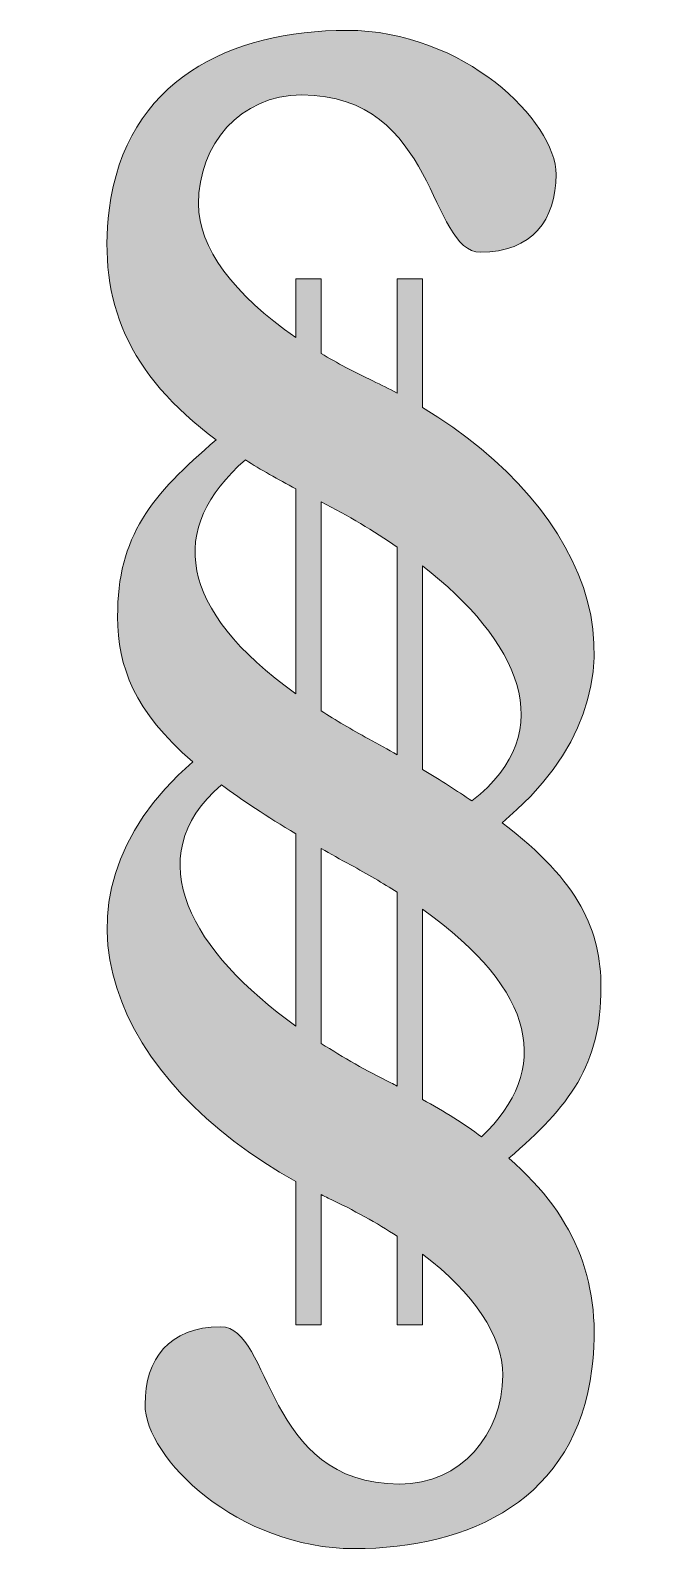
# Model space of a CAD drawing. Header units: inches. Extents: x 41.1 to 59.4, y -71.8 to -28.4.
import ezdxf

# ---------------------------------------------------------------- set-up
doc = ezdxf.new("R2010")
doc.units = ezdxf.units.IN
doc.header["$MEASUREMENT"] = 0
doc.layers.add('Layer 1', color=7, linetype='Continuous')

msp = doc.modelspace()

# ---------------------------------------------------------------- hatches: boundary and pattern name
at = {"layer": 'Layer 1', "true_color": 0x231f20}
h = msp.add_hatch(color=250, dxfattribs=at)
h.dxf.hatch_style = 2
edge = h.paths.add_edge_path()
edge.add_spline(control_points=[(54.823, -60.605), (56.557, -59.115), (57.462, -57.941), (57.457, -55.719), (57.455, -54.1), (56.867, -52.721), (54.632, -51.014), (59.363, -47.07), (57.168, -42.047), (52.354, -39.145), (52.354, -39.145), (52.354, -35.473), (52.354, -35.473), (52.354, -35.473), (51.633, -35.473), (51.633, -35.473), (51.633, -35.473), (51.633, -38.737), (51.633, -38.737), (51.405, -38.615), (51.173, -38.497), (50.935, -38.385), (50.403, -38.135), (49.913, -37.874), (49.459, -37.603), (49.459, -37.603), (49.459, -35.473), (49.459, -35.473), (49.459, -35.473), (48.738, -35.473), (48.738, -35.473), (48.738, -35.473), (48.738, -37.145), (48.738, -37.145), (46.952, -35.926), (45.949, -34.571), (45.949, -33.328), (45.949, -31.641), (47.138, -30.213), (48.903, -30.213), (52.776, -30.213), (52.535, -34.706), (54.012, -34.706), (55.489, -34.706), (56.174, -33.783), (56.174, -32.491), (56.174, -30.952), (53.52, -28.367), (50.196, -28.367), (46.872, -28.367), (43.857, -29.785), (43.398, -33.503), (43.078, -36.101), (43.927, -38.196), (46.459, -40.072), (44.601, -41.645), (43.631, -42.823), (43.639, -45.127), (43.644, -46.567), (44.109, -47.817), (45.788, -49.275), (41.144, -53.328), (43.65, -58.461), (48.738, -61.273), (48.738, -61.273), (48.738, -65.365), (48.738, -65.365), (48.738, -65.365), (49.459, -65.365), (49.459, -65.365), (49.459, -65.365), (49.459, -61.646), (49.459, -61.646), (49.527, -61.68), (49.593, -61.714), (49.662, -61.747), (50.393, -62.09), (51.05, -62.456), (51.633, -62.837), (51.633, -62.837), (51.633, -65.365), (51.633, -65.365), (51.633, -65.365), (52.354, -65.365), (52.354, -65.365), (52.354, -65.365), (52.354, -63.345), (52.354, -63.345), (53.828, -64.467), (54.647, -65.681), (54.647, -66.805), (54.647, -68.492), (53.458, -69.919), (51.694, -69.919), (47.821, -69.919), (48.062, -65.425), (46.585, -65.425), (45.107, -65.425), (44.423, -66.348), (44.423, -67.641), (44.423, -69.179), (47.077, -71.764), (50.401, -71.764), (53.724, -71.764), (56.74, -70.347), (57.198, -66.629), (57.488, -64.28), (56.823, -62.342), (54.823, -60.605)], knot_values=[0, 0, 0, 0, 1, 1, 1, 2, 2, 2, 3, 3, 3, 4, 4, 4, 5, 5, 5, 6, 6, 6, 7, 7, 7, 8, 8, 8, 9, 9, 9, 10, 10, 10, 11, 11, 11, 12, 12, 12, 13, 13, 13, 14, 14, 14, 15, 15, 15, 16, 16, 16, 17, 17, 17, 18, 18, 18, 19, 19, 19, 20, 20, 20, 21, 21, 21, 22, 22, 22, 23, 23, 23, 24, 24, 24, 25, 25, 25, 26, 26, 26, 27, 27, 27, 28, 28, 28, 29, 29, 29, 30, 30, 30, 31, 31, 31, 32, 32, 32, 33, 33, 33, 34, 34, 34, 35, 35, 35, 36, 36, 36, 36], degree=3, periodic=1)
edge = h.paths.add_edge_path()
edge.add_spline(control_points=[(48.738, -56.833), (45.788, -54.715), (44.177, -52.043), (46.604, -49.928), (47.198, -50.37), (47.904, -50.836), (48.738, -51.333), (48.738, -51.333), (48.738, -56.833), (48.738, -56.833)], knot_values=[0, 0, 0, 0, 1, 1, 1, 2, 2, 2, 3, 3, 3, 3], degree=3, periodic=1)
edge = h.paths.add_edge_path()
edge.add_spline(control_points=[(48.738, -47.331), (45.357, -44.913), (45.042, -42.591), (47.293, -40.644), (47.733, -40.923), (48.214, -41.198), (48.738, -41.47), (48.738, -41.47), (48.738, -47.331), (48.738, -47.331)], knot_values=[0, 0, 0, 0, 1, 1, 1, 2, 2, 2, 3, 3, 3, 3], degree=3, periodic=1)
edge = h.paths.add_edge_path()
edge.add_spline(control_points=[(51.633, -58.545), (51.57, -58.512), (51.512, -58.48), (51.447, -58.448), (50.754, -58.105), (50.084, -57.727), (49.459, -57.323), (49.459, -57.323), (49.459, -51.752), (49.459, -51.752), (49.727, -51.906), (50.005, -52.061), (50.298, -52.22), (50.78, -52.482), (51.224, -52.743), (51.633, -53.004), (51.633, -53.004), (51.633, -58.545), (51.633, -58.545)], knot_values=[0, 0, 0, 0, 1, 1, 1, 2, 2, 2, 3, 3, 3, 4, 4, 4, 5, 5, 5, 6, 6, 6, 6], degree=3, periodic=1)
edge = h.paths.add_edge_path()
edge.add_spline(control_points=[(51.633, -49.075), (51.369, -48.926), (51.096, -48.773), (50.809, -48.616), (50.322, -48.35), (49.872, -48.084), (49.459, -47.819), (49.459, -47.819), (49.459, -41.841), (49.459, -41.841), (50.227, -42.237), (50.961, -42.673), (51.633, -43.139), (51.633, -43.139), (51.633, -49.075), (51.633, -49.075)], knot_values=[0, 0, 0, 0, 1, 1, 1, 2, 2, 2, 3, 3, 3, 4, 4, 4, 5, 5, 5, 5], degree=3, periodic=1)
edge = h.paths.add_edge_path()
edge.add_spline(control_points=[(52.354, -43.67), (55.064, -45.788), (56.366, -48.369), (53.768, -50.392), (53.344, -50.105), (52.874, -49.806), (52.354, -49.497), (52.354, -49.497), (52.354, -43.67), (52.354, -43.67)], knot_values=[0, 0, 0, 0, 1, 1, 1, 2, 2, 2, 3, 3, 3, 3], degree=3, periodic=1)
edge = h.paths.add_edge_path()
edge.add_spline(control_points=[(54.043, -59.991), (53.544, -59.628), (52.986, -59.273), (52.354, -58.923), (52.354, -58.923), (52.354, -53.489), (52.354, -53.489), (55.642, -55.826), (56.056, -58.078), (54.043, -59.991)], knot_values=[0, 0, 0, 0, 1, 1, 1, 2, 2, 2, 3, 3, 3, 3], degree=3, periodic=1)

# ---------------------------------------------------------------- linework, layer by layer
at = {"layer": 'Layer 1', "lineweight": 0}
for points, knots in [([(54.823, -60.605), (56.557, -59.115), (57.462, -57.941), (57.457, -55.719), (57.455, -54.1), (56.867, -52.721), (54.632, -51.014), (59.363, -47.07), (57.168, -42.047), (52.354, -39.145), (52.354, -39.145), (52.354, -35.473), (52.354, -35.473), (52.354, -35.473), (51.633, -35.473), (51.633, -35.473), (51.633, -35.473), (51.633, -38.737), (51.633, -38.737), (51.405, -38.615), (51.173, -38.497), (50.935, -38.385), (50.403, -38.135), (49.913, -37.874), (49.459, -37.603), (49.459, -37.603), (49.459, -35.473), (49.459, -35.473), (49.459, -35.473), (48.738, -35.473), (48.738, -35.473), (48.738, -35.473), (48.738, -37.145), (48.738, -37.145), (46.952, -35.926), (45.949, -34.571), (45.949, -33.328), (45.949, -31.641), (47.138, -30.213), (48.903, -30.213), (52.776, -30.213), (52.535, -34.706), (54.012, -34.706), (55.489, -34.706), (56.174, -33.783), (56.174, -32.491), (56.174, -30.952), (53.52, -28.367), (50.196, -28.367), (46.872, -28.367), (43.857, -29.785), (43.398, -33.503), (43.078, -36.101), (43.927, -38.196), (46.459, -40.072), (44.601, -41.645), (43.631, -42.823), (43.639, -45.127), (43.644, -46.567), (44.109, -47.817), (45.788, -49.275), (41.144, -53.328), (43.65, -58.461), (48.738, -61.273), (48.738, -61.273), (48.738, -65.365), (48.738, -65.365), (48.738, -65.365), (49.459, -65.365), (49.459, -65.365), (49.459, -65.365), (49.459, -61.646), (49.459, -61.646), (49.527, -61.68), (49.593, -61.714), (49.662, -61.747), (50.393, -62.09), (51.05, -62.456), (51.633, -62.837), (51.633, -62.837), (51.633, -65.365), (51.633, -65.365), (51.633, -65.365), (52.354, -65.365), (52.354, -65.365), (52.354, -65.365), (52.354, -63.345), (52.354, -63.345), (53.828, -64.467), (54.647, -65.681), (54.647, -66.805), (54.647, -68.492), (53.458, -69.919), (51.694, -69.919), (47.821, -69.919), (48.062, -65.425), (46.585, -65.425), (45.107, -65.425), (44.423, -66.348), (44.423, -67.641), (44.423, -69.179), (47.077, -71.764), (50.401, -71.764), (53.724, -71.764), (56.74, -70.347), (57.198, -66.629), (57.488, -64.28), (56.823, -62.342), (54.823, -60.605)], [0, 0, 0, 0, 1, 1, 1, 2, 2, 2, 3, 3, 3, 4, 4, 4, 5, 5, 5, 6, 6, 6, 7, 7, 7, 8, 8, 8, 9, 9, 9, 10, 10, 10, 11, 11, 11, 12, 12, 12, 13, 13, 13, 14, 14, 14, 15, 15, 15, 16, 16, 16, 17, 17, 17, 18, 18, 18, 19, 19, 19, 20, 20, 20, 21, 21, 21, 22, 22, 22, 23, 23, 23, 24, 24, 24, 25, 25, 25, 26, 26, 26, 27, 27, 27, 28, 28, 28, 29, 29, 29, 30, 30, 30, 31, 31, 31, 32, 32, 32, 33, 33, 33, 34, 34, 34, 35, 35, 35, 36, 36, 36, 36]), ([(48.738, -47.331), (45.357, -44.913), (45.042, -42.591), (47.293, -40.644), (47.733, -40.923), (48.214, -41.198), (48.738, -41.47), (48.738, -41.47), (48.738, -47.331), (48.738, -47.331)], [0, 0, 0, 0, 1, 1, 1, 2, 2, 2, 3, 3, 3, 3]), ([(51.633, -49.075), (51.369, -48.926), (51.096, -48.773), (50.809, -48.616), (50.322, -48.35), (49.872, -48.084), (49.459, -47.819), (49.459, -47.819), (49.459, -41.841), (49.459, -41.841), (50.227, -42.237), (50.961, -42.673), (51.633, -43.139), (51.633, -43.139), (51.633, -49.075), (51.633, -49.075)], [0, 0, 0, 0, 1, 1, 1, 2, 2, 2, 3, 3, 3, 4, 4, 4, 5, 5, 5, 5]), ([(52.354, -43.67), (55.064, -45.788), (56.366, -48.369), (53.768, -50.392), (53.344, -50.105), (52.874, -49.806), (52.354, -49.497), (52.354, -49.497), (52.354, -43.67), (52.354, -43.67)], [0, 0, 0, 0, 1, 1, 1, 2, 2, 2, 3, 3, 3, 3]), ([(48.738, -56.833), (45.788, -54.715), (44.177, -52.043), (46.604, -49.928), (47.198, -50.37), (47.904, -50.836), (48.738, -51.333), (48.738, -51.333), (48.738, -56.833), (48.738, -56.833)], [0, 0, 0, 0, 1, 1, 1, 2, 2, 2, 3, 3, 3, 3]), ([(51.633, -58.545), (51.57, -58.512), (51.512, -58.48), (51.447, -58.448), (50.754, -58.105), (50.084, -57.727), (49.459, -57.323), (49.459, -57.323), (49.459, -51.752), (49.459, -51.752), (49.727, -51.906), (50.005, -52.061), (50.298, -52.22), (50.78, -52.482), (51.224, -52.743), (51.633, -53.004), (51.633, -53.004), (51.633, -58.545), (51.633, -58.545)], [0, 0, 0, 0, 1, 1, 1, 2, 2, 2, 3, 3, 3, 4, 4, 4, 5, 5, 5, 6, 6, 6, 6]), ([(54.043, -59.991), (53.544, -59.628), (52.986, -59.273), (52.354, -58.923), (52.354, -58.923), (52.354, -53.489), (52.354, -53.489), (55.642, -55.826), (56.056, -58.078), (54.043, -59.991)], [0, 0, 0, 0, 1, 1, 1, 2, 2, 2, 3, 3, 3, 3])]:
    msp.add_open_spline(points, degree=3, knots=knots, dxfattribs=at)

doc.saveas('drawing.dxf')
